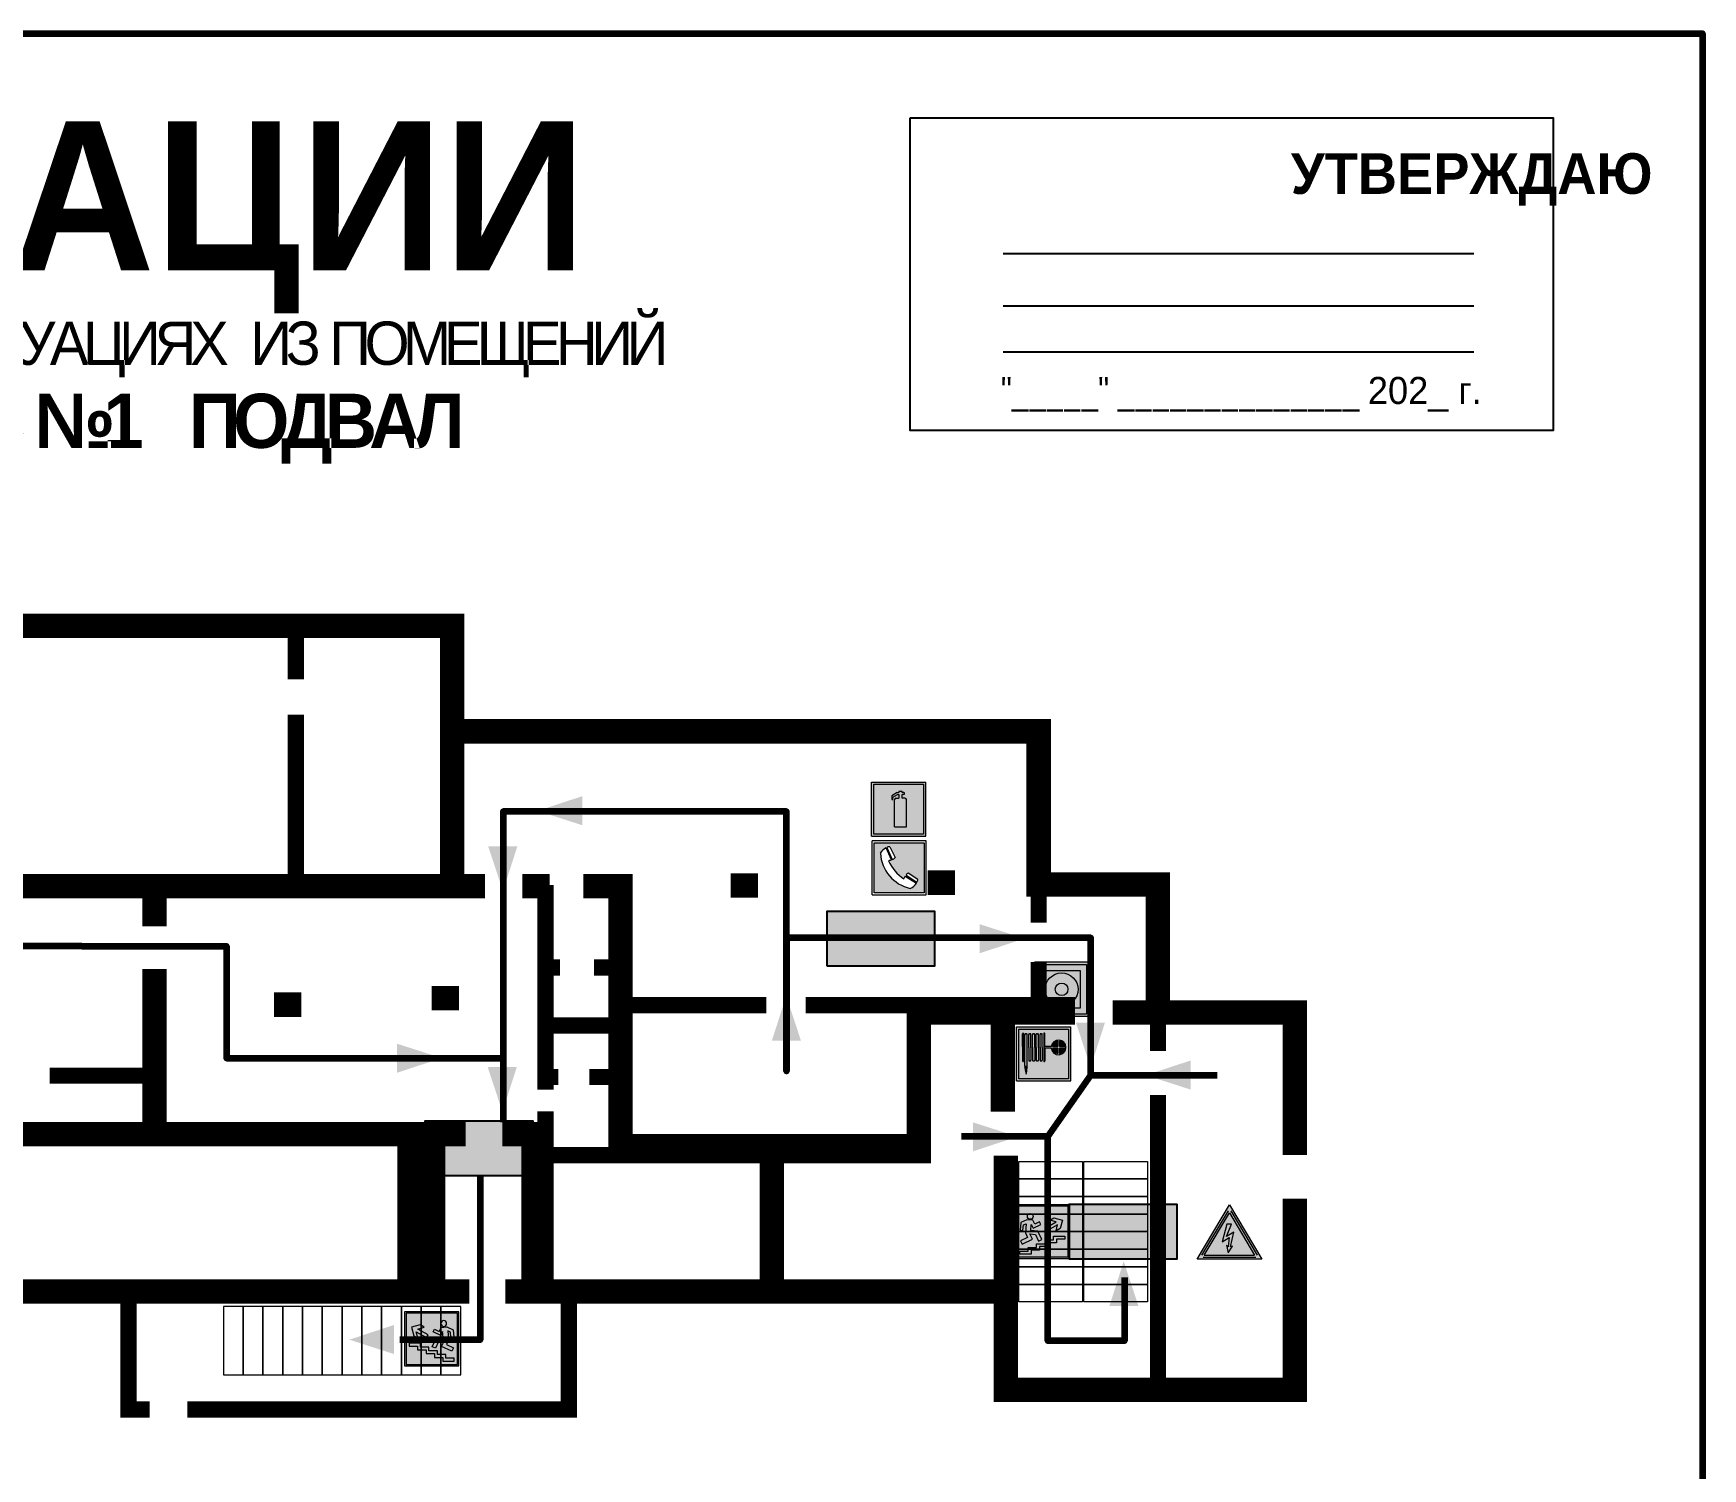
# Model space of a CAD drawing. Header units: millimetres. Extents: x 13810 to 67229, y 12374 to 21950.
# Drawn here: x 21312.5 to 21559, y 20451.5 to 20663.5 of the extents above; entities that cross this region are included whole.
import ezdxf

# ---------------------------------------------------------------- set-up
doc = ezdxf.new("R2010")
doc.units = ezdxf.units.MM
doc.layers.add('План_Штампы', color=7, linetype='Continuous')
doc.styles.add('обычный', font='arial.ttf')

# ---------------------------------------------------------------- blocks, each defined once
blk = doc.blocks.new('A$C7B4425F7')
at = {"true_color": 0xffffff}
blk.add_hatch(color=7, dxfattribs=at).paths.add_polyline_path([(0, 0), (-16, 0), (-16, -8), (0, -8)])
h = blk.add_hatch(color=126)
h.paths.add_polyline_path([(-0.2, -0.2), (-15.8, -0.2), (-15.8, -7.8), (-0.2, -7.8)])
h.paths.add_polyline_path([(-11.76, -2.03), (-11.76, -3.66), (-11.17, -3.66, -0.568275), (-11.17, -6.18), (-12.58, -6.18), (-12.58, -2.03)], flags=16)
h.paths.add_polyline_path([(-13.33, -4.12, -0.495768), (-13.59, -6.18), (-15.03, -6.18), (-15.03, -2.03), (-13.59, -2.03, -0.487973)], flags=16)
h.paths.add_polyline_path([(-10.25, -2.03), (-9.48, -2.03), (-9.48, -6.18), (-10.25, -6.18)], flags=16)
h.paths.add_polyline_path([(-13.84, -3.69), (-14.24, -3.69), (-14.24, -3.03), (-13.9, -3.03, -0.692621)], flags=0)
h.paths.add_polyline_path([(-9.15, -2.03), (-8.4, -2.03), (-8.04, -3.07), (-7.68, -2.03), (-6.93, -2.03), (-7.64, -4.1), (-6.93, -6.18), (-7.68, -6.18), (-8.04, -5.14), (-8.4, -6.18), (-9.15, -6.18), (-8.44, -4.1)], flags=16)
h.paths.add_polyline_path([(-11.76, -4.46), (-11.42, -4.46, -0.692621), (-11.36, -5.12), (-11.76, -5.12)], flags=0)
h.paths.add_polyline_path([(-13.9, -5.2), (-14.24, -5.2), (-14.24, -4.55), (-13.84, -4.55, -0.708038)], flags=0)
edge = h.paths.add_edge_path(flags=16)
edge.add_ellipse((-5.51, -4.08), major_axis=(0, 2.05), ratio=0.586184, start_angle=0, end_angle=360)
edge = h.paths.add_edge_path(flags=0)
edge.add_ellipse((-5.51, -4.08), major_axis=(0, 1.14), ratio=0.454828, start_angle=0, end_angle=360)
h.paths.add_polyline_path([(-4.13, -4.96, 0.377264), (-3.48, -4.52, 0.0555), (-3.16, -2.03), (-1.66, -2.03), (-1.66, -4.96), (-0.96, -4.96), (-0.96, -7.01), (-1.75, -7.01), (-1.75, -6.18), (-3.3, -6.18), (-3.3, -7.02), (-4.13, -7.02)], flags=16)
h.paths.add_polyline_path([(-2.73, -2.91), (-2.28, -2.91), (-2.28, -4.96), (-3.05, -4.96, 0.079136)], flags=0)
at = {"color": 126}
blk.add_lwpolyline([(-16, -8), (0, -8), (0, 0), (-16, 0)], close=True, dxfattribs=at)
blk = doc.blocks.new('A$C54414219')
at = {"true_color": 0xffffff}
h = blk.add_hatch(color=7, dxfattribs=at)
h.paths.add_polyline_path([(2.39, -9.45), (2.39, -18.3), (11.23, -18.3), (11.23, -9.45)], flags=0)
h.paths.add_polyline_path([(10.71, -13.87, -1), (2.92, -13.87, -1)], flags=0)
h.paths.add_polyline_path([(8.3, -13.87, -1), (5.33, -13.87, -1)], flags=0)
h.paths.add_polyline_path([(0.41, -7.47), (0.41, -20.27), (13.21, -20.27), (13.21, -7.47)])
h.paths.add_polyline_path([(0.92, -19.77), (12.71, -19.77), (12.71, -7.98), (0.92, -7.98)], flags=16)
h.paths.add_polyline_path([(11.23, -9.45), (11.23, -18.3), (2.39, -18.3), (2.39, -9.45)], flags=0)
at = {"lineweight": 5}
h = blk.add_hatch(color=242, dxfattribs=at)
h.paths.add_polyline_path([(12.71, -7.98), (0.92, -7.98), (0.92, -19.77), (12.71, -19.77)])
h.paths.add_polyline_path([(11.23, -18.3), (2.39, -18.3), (2.39, -9.45), (11.23, -9.45)], flags=16)
h.paths.add_polyline_path([(10.71, -13.87, -1), (2.92, -13.87, -1)], flags=0)
h.paths.add_polyline_path([(8.3, -13.87, -1), (5.33, -13.87, -1)], flags=0)
at = {"true_color": 0xffffff}
h = blk.add_hatch(color=7, dxfattribs=at)
h.paths.add_polyline_path([(2.39, -9.45), (2.39, -18.3), (11.23, -18.3), (11.23, -9.45)])
h.paths.add_polyline_path([(10.71, -13.87, -1), (2.92, -13.87, -1)], flags=16)
h.paths.add_polyline_path([(8.3, -13.87, -1), (5.33, -13.87, -1)], flags=0)
at = {"lineweight": 5}
h = blk.add_hatch(color=242, dxfattribs=at)
h.paths.add_polyline_path([(2.92, -13.87, 1), (10.71, -13.87, 1)])
h.paths.add_polyline_path([(8.3, -13.87, -1), (5.33, -13.87, -1)], flags=16)
at = {"color": 242, "lineweight": 5}
for p, q in [((0.41, -20.27), (0.41, -7.47)), ((0.41, -7.47), (13.21, -7.47)), ((0.41, -7.47), (13.21, -7.47)), ((13.21, -20.27), (13.21, -7.47)), ((0.41, -20.27), (13.21, -20.27))]:
    blk.add_line(p, q, dxfattribs=at)
for points in [[(0.92, -7.98), (12.71, -7.98), (12.71, -19.77), (0.92, -19.77)], [(2.39, -9.45), (11.23, -9.45), (11.23, -18.3), (2.39, -18.3)]]:
    blk.add_lwpolyline(points, close=True, dxfattribs=at)
for radius in [3.89, 1.49]:
    blk.add_circle((6.81, -13.87), radius, dxfattribs=at)
blk = doc.blocks.new('A$C3E6D3DDE')
at = {"lineweight": 5}
h = blk.add_hatch(color=40, dxfattribs=at)
h.paths.add_polyline_path([(24.1, 1.45), (16.46, -11.35), (31.74, -11.35)])
h.paths.add_polyline_path([(24.09, -0.46), (30.03, -10.41), (18.14, -10.41)], flags=16)
h.paths.add_polyline_path([(24.54, -3.08), (23.41, -6.02), (25.13, -5.01), (24.33, -8.5), (24.82, -8.27), (23.79, -9.86), (23.4, -8.04), (23.8, -8.43), (24.04, -6.29), (22.39, -7.25), (23.44, -3.08)], flags=0)
h = blk.add_hatch(color=256, dxfattribs=at)
h.paths.add_polyline_path([(24.37, 0.03, 0.567511), (23.82, 0.03), (17.59, -10.4, 0.582454), (17.86, -10.88), (30.32, -10.88, 0.582149), (30.6, -10.4)])
h.paths.add_polyline_path([(24.09, -0.46), (18.14, -10.41), (30.03, -10.41)], flags=16)
h.paths.add_polyline_path([(24.54, -3.08), (23.41, -6.02), (25.13, -5.01), (24.33, -8.5), (24.82, -8.27), (23.79, -9.86), (23.4, -8.04), (23.8, -8.43), (24.04, -6.29), (22.39, -7.25), (23.44, -3.08)], flags=0)
h = blk.add_hatch(color=40, dxfattribs=at)
h.paths.add_polyline_path([(24.09, -0.46), (18.14, -10.41), (30.03, -10.41)])
h.paths.add_polyline_path([(24.82, -8.27), (23.79, -9.86), (23.4, -8.04), (23.8, -8.43), (24.04, -6.29), (22.39, -7.25), (23.44, -3.08), (24.54, -3.08), (23.41, -6.02), (25.13, -5.01), (24.33, -8.5)], flags=16)
at = {"color": 40, "lineweight": 5}
for p, q in [((16.46, -11.35), (24.1, 1.45)), ((24.1, 1.45), (31.74, -11.35))]:
    blk.add_line(p, q, dxfattribs=at)
at = {"lineweight": 5}
for p, q in [((17.59, -10.4), (23.82, 0.03)), ((24.37, 0.03), (30.6, -10.4)), ((18.14, -10.41), (24.09, -0.46)), ((23.44, -3.08), (22.39, -7.25)), ((23.41, -6.02), (24.54, -3.08)), ((24.54, -3.08), (23.44, -3.08)), ((24.09, -0.46), (30.03, -10.41)), ((22.39, -7.25), (24.04, -6.29)), ((25.13, -5.01), (23.41, -6.02)), ((24.04, -6.29), (23.8, -8.43)), ((24.33, -8.5), (25.13, -5.01)), ((17.86, -10.88), (30.32, -10.88)), ((18.14, -10.41), (30.03, -10.41)), ((23.8, -8.43), (23.4, -8.04)), ((23.4, -8.04), (23.79, -9.86)), ((23.79, -9.86), (24.82, -8.27)), ((24.82, -8.27), (24.33, -8.5))]:
    blk.add_line(p, q, dxfattribs=at)
at = {"color": 50, "lineweight": 5}
blk.add_line((31.74, -11.35), (16.46, -11.35), dxfattribs=at)
blk = doc.blocks.new('A$C32E8229D')
at = {"true_color": 0xffffff}
blk.add_hatch(color=7, dxfattribs=at).paths.add_polyline_path([(0, 0), (0, -8), (16, -8), (16, 0)])
h = blk.add_hatch(color=126)
h.paths.add_polyline_path([(0.2, -0.2), (15.8, -0.2), (15.8, -7.8), (0.2, -7.8)])
h.paths.add_polyline_path([(13.49, -2.05), (12.08, -2.05), (11.37, -2.63, 0.162397), (11.29, -2.84), (11.29, -3.63), (10.35, -3.63), (10.35, -4.05), (11.68, -4.05), (11.68, -3.48), (12.26, -4.28), (11.29, -5.1), (11.29, -6.78), (11.85, -6.78), (11.85, -5.44), (12.8, -4.64), (12.8, -5.94), (14.46, -5.94), (14.46, -5.39), (13.45, -5.39), (13.45, -3.97), (12.46, -2.59), (13.15, -2.59), (13.69, -3.34), (14.18, -3)], flags=16)
h.paths.add_polyline_path([(10.74, -1.82, 1), (11.8, -1.82, 1)], flags=16)
h.paths.add_polyline_path([(9.39, -3.59), (5.99, -3.59), (6.56, -3.03), (5.91, -3.03), (5.1, -3.83), (5.91, -4.64), (6.56, -4.64), (5.99, -4.09), (9.39, -4.09)], flags=16)
h.paths.add_polyline_path([(4.29, -1.08), (1.72, -1.08), (1.72, -6.6), (4.29, -6.6)], flags=16)
at = {"color": 126}
blk.add_lwpolyline([(16, -8), (0, -8), (0, 0), (16, 0)], close=True, dxfattribs=at)
blk = doc.blocks.new('вверх')
at = {"lineweight": 0, "true_color": 0xffffff}
h = blk.add_hatch(color=7, dxfattribs=at)
h.dxf.hatch_style = 1
h.paths.add_polyline_path([(40999.03, -4475.37), (41000.53, -4474.51), (40999.62, -4474.22), (41000.2, -4473.88), (41001.48, -4474.22), (41001.13, -4475.49), (41000.55, -4475.82), (41000.76, -4474.91), (40999.27, -4475.77)], flags=0)
h.paths.add_polyline_path([(40998.09, -4474.5), (40998.28, -4474.89), (40997.14, -4475.43), (40996.89, -4474.92), (40996.87, -4474.87), (40996.8, -4475.75), (40997.81, -4475.85), (40998.41, -4477.11), (40997.94, -4477.33), (40997.47, -4476.34), (40996.66, -4476.28), (40997.03, -4477.06), (40995.52, -4477.78), (40995.29, -4477.28), (40996.32, -4476.79), (40996, -4476.11), (40996.09, -4474.77), (40995.72, -4474.94), (40995.64, -4475.77), (40995.2, -4475.72), (40995.3, -4474.63), (40995.33, -4474.61), (40996.23, -4474.19), (40997.09, -4474.25), (40997.37, -4474.84)], flags=0)
h.paths.add_polyline_path([(40997.14, -4473.68, -1), (40996.29, -4473.68, -1)], flags=0)
h.paths.add_polyline_path([(41000.58, -4477.58), (41000.58, -4477.03), (41001.81, -4477.03), (41001.81, -4476.6), (41000.15, -4476.6), (41000.15, -4477.16), (40998.9, -4477.16), (40998.9, -4477.72), (40997.65, -4477.72), (40997.65, -4478.27), (40996.41, -4478.27), (40996.41, -4478.82), (40995.17, -4478.82), (40995.17, -4479.25), (40995.41, -4479.25), (40996.84, -4479.25), (40996.84, -4478.69), (40998.09, -4478.69), (40998.09, -4478.13), (40999.32, -4478.13), (40999.32, -4477.58)], flags=0)
h.paths.add_polyline_path([(41002.49, -4471.94), (40994.49, -4471.94), (40994.49, -4479.94), (41002.49, -4479.94)])
h.paths.add_polyline_path([(41002.28, -4479.72), (40994.69, -4479.72), (40994.69, -4472.14), (41002.28, -4472.14)], flags=16)
h.paths.add_polyline_path([(41001.81, -4476.6), (41001.81, -4477.03), (41000.58, -4477.03), (41000.58, -4477.58), (40999.32, -4477.58), (40999.32, -4478.13), (40998.09, -4478.13), (40998.09, -4478.69), (40996.84, -4478.69), (40996.84, -4479.25), (40995.17, -4479.25), (40995.17, -4478.82), (40996.41, -4478.82), (40996.41, -4478.27), (40997.65, -4478.27), (40997.65, -4477.72), (40998.9, -4477.72), (40998.9, -4477.16), (41000.15, -4477.16), (41000.15, -4476.6)], flags=0)
at = {"lineweight": 0}
h = blk.add_hatch(color=126, dxfattribs=at)
h.dxf.hatch_style = 1
h.paths.add_polyline_path([(40994.69, -4479.72), (41002.28, -4479.72), (41002.28, -4472.14), (40994.69, -4472.14)])
h.paths.add_polyline_path([(40999.03, -4475.37), (41000.53, -4474.51), (40999.62, -4474.22), (41000.2, -4473.88), (41001.48, -4474.22), (41001.13, -4475.49), (41000.55, -4475.82), (41000.76, -4474.91), (40999.27, -4475.77)], flags=16)
h.paths.add_polyline_path([(40997.09, -4474.25), (40997.37, -4474.84), (40998.09, -4474.5), (40998.28, -4474.89), (40997.14, -4475.43), (40996.89, -4474.92), (40996.87, -4474.87), (40996.8, -4475.75), (40997.81, -4475.85), (40998.41, -4477.11), (40997.94, -4477.33), (40997.47, -4476.34), (40996.66, -4476.28), (40997.03, -4477.06), (40995.52, -4477.78), (40995.29, -4477.28), (40996.32, -4476.79), (40996, -4476.11), (40996.09, -4474.77), (40995.72, -4474.94), (40995.64, -4475.77), (40995.2, -4475.72), (40995.3, -4474.63), (40995.33, -4474.61), (40996.23, -4474.19)], flags=16)
h.paths.add_polyline_path([(40996.29, -4473.68, -1), (40997.14, -4473.68, -1)], flags=16)
h.paths.add_polyline_path([(40997.65, -4477.72), (40998.9, -4477.72), (40998.9, -4477.16), (41000.15, -4477.16), (41000.15, -4476.6), (41001.81, -4476.6), (41001.81, -4477.03), (41000.58, -4477.03), (41000.58, -4477.58), (40999.32, -4477.58), (40999.32, -4478.13), (40998.09, -4478.13), (40998.09, -4478.69), (40996.84, -4478.69), (40996.84, -4479.25), (40995.17, -4479.25), (40995.17, -4478.82), (40996.41, -4478.82), (40996.41, -4478.27), (40997.65, -4478.27)], flags=16)
at = {"lineweight": 0, "true_color": 0xffffff}
h = blk.add_hatch(color=7, dxfattribs=at)
h.dxf.hatch_style = 1
h.paths.add_polyline_path([(40997.14, -4473.68, 1), (40996.29, -4473.68, 1)])
h.paths.add_polyline_path([(40998.28, -4474.89), (40998.09, -4474.5), (40997.37, -4474.84), (40997.09, -4474.25), (40996.23, -4474.19), (40995.33, -4474.61), (40995.3, -4474.63), (40995.2, -4475.72), (40995.64, -4475.77), (40995.72, -4474.94), (40996.09, -4474.77), (40996, -4476.11), (40996.32, -4476.79), (40995.29, -4477.28), (40995.52, -4477.78), (40997.03, -4477.06), (40996.66, -4476.28), (40997.47, -4476.34), (40997.94, -4477.33), (40998.41, -4477.11), (40997.81, -4475.85), (40996.8, -4475.75), (40996.87, -4474.87), (40996.89, -4474.92), (40997.14, -4475.43)])
h.paths.add_polyline_path([(40998.09, -4478.13), (40999.32, -4478.13), (40999.32, -4477.58), (41000.58, -4477.58), (41000.58, -4477.03), (41001.81, -4477.03), (41001.81, -4476.6), (41000.15, -4476.6), (41000.15, -4477.16), (40998.9, -4477.16), (40998.9, -4477.72), (40997.65, -4477.72), (40997.65, -4478.27), (40996.41, -4478.27), (40996.41, -4478.82), (40995.17, -4478.82), (40995.17, -4479.25), (40995.41, -4479.25), (40996.84, -4479.25), (40996.84, -4478.69), (40998.09, -4478.69)])
h.paths.add_polyline_path([(40999.03, -4475.37), (40999.27, -4475.77), (41000.76, -4474.91), (41000.55, -4475.82), (41001.13, -4475.49), (41001.48, -4474.22), (41000.2, -4473.88), (40999.62, -4474.22), (41000.53, -4474.51)])
at = {"color": 126, "lineweight": 0}
for points in [[(40994.49, -4471.94), (41002.49, -4471.94), (41002.49, -4479.94), (40994.49, -4479.94)], [(40994.69, -4472.14), (41002.28, -4472.14), (41002.28, -4479.72), (40994.69, -4479.72)]]:
    blk.add_lwpolyline(points, close=True, dxfattribs=at)
for points in [[(40996.89, -4474.92), (40997.14, -4475.43), (40998.28, -4474.89), (40998.09, -4474.5), (40997.37, -4474.84), (40997.09, -4474.25), (40996.23, -4474.19), (40995.33, -4474.61), (40995.3, -4474.63), (40995.2, -4475.72), (40995.64, -4475.77), (40995.72, -4474.94), (40996.09, -4474.77), (40996, -4476.11), (40996.32, -4476.79), (40995.29, -4477.28), (40995.52, -4477.78), (40997.03, -4477.06), (40996.66, -4476.28), (40997.47, -4476.34), (40997.94, -4477.33), (40998.41, -4477.11), (40997.81, -4475.85), (40996.8, -4475.75), (40996.87, -4474.87), (40996.89, -4474.92)], [(41001.48, -4474.22), (41001.13, -4475.49), (41000.55, -4475.82), (41000.76, -4474.91), (40999.27, -4475.77), (40999.03, -4475.37), (41000.53, -4474.51), (40999.62, -4474.22), (41000.2, -4473.88), (41001.48, -4474.22)], [(40995.41, -4479.25), (40995.17, -4479.25), (40995.17, -4478.82), (40996.41, -4478.82), (40996.41, -4478.27), (40997.65, -4478.27), (40997.65, -4477.72), (40998.9, -4477.72), (40998.9, -4477.16), (41000.15, -4477.16), (41000.15, -4476.6), (41001.81, -4476.6), (41001.81, -4477.03), (41000.58, -4477.03), (41000.58, -4477.58), (40999.32, -4477.58), (40999.32, -4478.13), (40998.09, -4478.13), (40998.09, -4478.69), (40996.84, -4478.69), (40996.84, -4479.25), (40995.17, -4479.25)]]:
    blk.add_lwpolyline(points, dxfattribs=at)
blk.add_circle((40996.71, -4473.68), 0.426, dxfattribs=at)
blk = doc.blocks.new('A$C3AD82952')
at = {"true_color": 0xf5f5ff}
h = blk.add_hatch(color=7, dxfattribs=at)
h.dxf.hatch_style = 1
h.paths.add_polyline_path([(8.21, 8.73, 0.414214), (7.89, 9.05), (7.22, 9.05), (7.22, 9.92), (7.59, 9.92, 1), (7.57, 10.36), (7.22, 10.36), (7.22, 10.6), (6.43, 10.6), (6.43, 10.36), (6.01, 10.36), (4.74, 9.59), (4.74, 8.69), (4.98, 8.73), (4.98, 9.26), (6.12, 9.91), (6.43, 9.91), (6.43, 9.05), (5.76, 9.05, 0.414214), (5.44, 8.73), (5.44, 2.2), (8.21, 2.2)], flags=0)
h.paths.add_polyline_path([(12.8, 12.8), (0, 12.8), (0, 0), (12.8, 0)])
h.paths.add_polyline_path([(0.51, 12.29), (12.29, 12.29), (12.29, 0.51), (0.51, 0.51)], flags=16)
h.paths.add_polyline_path([(4.74, 9.59), (6.01, 10.36), (6.43, 10.36), (6.43, 10.6), (7.22, 10.6), (7.22, 10.36), (7.59, 10.36, -0.94586), (7.59, 9.92), (7.22, 9.92), (7.22, 9.05), (7.89, 9.05, -0.414214), (8.21, 8.73), (8.21, 2.2), (5.44, 2.2), (5.44, 8.73, -0.414214), (5.76, 9.05), (6.43, 9.05), (6.43, 9.91), (6.12, 9.91), (4.98, 9.26), (4.98, 8.73), (4.74, 8.69)], flags=0)
h = blk.add_hatch(color=242)
h.dxf.hatch_style = 1
h.paths.add_polyline_path([(12.29, 12.29), (0.51, 12.29), (0.51, 0.51), (12.29, 0.51)])
h.paths.add_polyline_path([(4.74, 8.69), (4.74, 9.59), (6.01, 10.36), (6.43, 10.36), (6.43, 10.6), (7.22, 10.6), (7.22, 10.36), (7.59, 10.36, -0.94586), (7.59, 9.92), (7.22, 9.92), (7.22, 9.05), (7.89, 9.05, -0.414214), (8.21, 8.73), (8.21, 2.2), (5.44, 2.2), (5.44, 8.73, -0.414214), (5.76, 9.05), (6.43, 9.05), (6.43, 9.91), (6.12, 9.91), (4.98, 9.26), (4.98, 8.73)], flags=16)
h = blk.add_hatch(color=7, dxfattribs=at)
h.dxf.hatch_style = 1
h.paths.add_polyline_path([(8.21, 8.73, 0.414214), (7.89, 9.05), (7.22, 9.05), (7.22, 9.92), (7.59, 9.92, 1), (7.57, 10.36), (7.22, 10.36), (7.22, 10.6), (6.43, 10.6), (6.43, 10.36), (6.01, 10.36), (4.74, 9.59), (4.74, 8.69), (4.98, 8.73), (4.98, 9.26), (6.12, 9.91), (6.43, 9.91), (6.43, 9.05), (5.76, 9.05, 0.414214), (5.44, 8.73), (5.44, 2.2), (8.21, 2.2)])
at = {"color": 242, "lineweight": 5}
for p, q in [((0, 0), (0, 12.8)), ((0, 12.8), (12.8, 12.8)), ((12.8, 0), (12.8, 12.8)), ((6.01, 10.36), (4.74, 9.59)), ((4.74, 9.59), (4.74, 8.69)), ((4.74, 8.69), (4.98, 8.73)), ((4.98, 9.26), (6.12, 9.91)), ((4.98, 8.73), (4.98, 9.26)), ((5.44, 2.2), (5.44, 8.73)), ((5.76, 9.05), (6.43, 9.05)), ((6.01, 10.36), (6.43, 10.36)), ((6.12, 9.91), (6.43, 9.91)), ((7.22, 10.6), (6.43, 10.6)), ((6.43, 10.6), (6.43, 10.36)), ((6.43, 9.91), (6.43, 9.05)), ((7.22, 10.36), (7.22, 10.6)), ((7.59, 10.36), (7.22, 10.36)), ((7.22, 9.05), (7.22, 9.92)), ((7.59, 9.92), (7.22, 9.92)), ((7.89, 9.05), (7.22, 9.05)), ((8.21, 2.2), (8.21, 8.73)), ((0, 0), (12.8, 0)), ((5.44, 2.2), (8.21, 2.2))]:
    blk.add_line(p, q, dxfattribs=at)
blk.add_lwpolyline([(0.51, 12.29), (12.29, 12.29), (12.29, 0.51), (0.51, 0.51)], close=True, dxfattribs=at)
for centre, radius, start, end in [((5.76, 8.73), 0.32, 90, 180), ((7.58, 10.14), 0.223, 273.1875, 86.8125), ((7.89, 8.73), 0.32, 0, 90)]:
    blk.add_arc(centre, radius, start, end, dxfattribs=at)
blk = doc.blocks.new('A$C456E1F9C')
at = {"lineweight": 5}
h = blk.add_hatch(color=242, dxfattribs=at)
h.paths.add_polyline_path([(0.51, -1.47), (0.51, -13.26), (12.29, -13.26), (12.29, -1.47)])
h.paths.add_polyline_path([(5.42, -4.95, -0.254479), (4.78, -5.4), (3.52, -2.53, -0.209735), (4.23, -2.4)], flags=16)
h.paths.add_polyline_path([(8.53, -8.6), (10.87, -10.17), (10.54, -10.76), (8.03, -9.13, -0.192251)], flags=16)
h.paths.add_polyline_path([(4.61, -5.49, 0.005518), (3.87, -5.72, 0.128647), (7.49, -10.01, 0.00809), (7.83, -9.33), (10.47, -10.97, -0.16736), (8.99, -12.25, -0.327862), (1.95, -3.95, -0.166952), (3.36, -2.62)], flags=16)
at = {"color": 242, "lineweight": 5}
for p, q in [((0, -13.77), (0, -0.97)), ((12.8, -0.97), (0, -0.97)), ((4.61, -5.49), (3.36, -2.62)), ((3.52, -2.53), (4.78, -5.4)), ((4.23, -2.4), (5.42, -4.95)), ((12.8, -13.77), (12.8, -0.97)), ((7.83, -9.33), (10.47, -10.97)), ((8.03, -9.13), (10.54, -10.76)), ((10.81, -10.12), (8.53, -8.6)), ((10.54, -10.76), (10.8, -10.3)), ((10.8, -10.3), (10.81, -10.12)), ((0, -13.77), (12.8, -13.77))]:
    blk.add_line(p, q, dxfattribs=at)
blk.add_lwpolyline([(0.51, -1.47), (12.29, -1.47), (12.29, -13.26), (0.51, -13.26)], close=True, dxfattribs=at)
for centre, radius, start, end in [((4.59, -5.34), 2.99, 114.2845, 152.1974), ((4.02, -3.27), 0.891, 76.3284, 123.7092), ((11.12, -3.31), 9.19, 183.9915, 256.6009), ((14.98, -39.1), 35.17, 107.1487, 108.4135), ((13.86, -0.94), 11.08, 205.5536, 234.8762), ((4.68, -4.59), 0.824, 276.9621, 334.0723), ((-13.31, 0.8), 23.44, 332.5487, 334.4027), ((8.94, -9.5), 0.989, 114.4092, 157.9388), ((7.87, -9.46), 3, 291.9291, 329.9329)]:
    blk.add_arc(centre, radius, start, end, dxfattribs=at)
blk = doc.blocks.new('A$C37112FD5')
at = {"true_color": 0xf5f5ff}
h = blk.add_hatch(color=7, dxfattribs=at)
h.dxf.hatch_style = 1
h.paths.add_polyline_path([(12.8, -7.4), (0, -7.4), (0, -20.2), (12.8, -20.2)])
h.paths.add_polyline_path([(12.29, -7.91), (12.29, -19.69), (0.51, -19.69), (0.51, -7.91)], flags=16)
h.paths.add_polyline_path([(4.98, -9.04, -0.42597), (5.17, -9.22), (5.17, -12.25), (5.17, -15.29, -0.432244), (4.98, -15.47), (4.83, -15.47, -0.42597), (4.64, -15.29), (4.64, -12.25), (4.64, -9.22, -0.432244), (4.83, -9.04)], flags=0)
h.paths.add_polyline_path([(4.28, -9.22), (4.28, -12.25), (4.28, -15.29, -0.432244), (4.09, -15.47), (3.94, -15.47, -0.42597), (3.75, -15.29), (3.75, -12.25), (3.75, -9.22, -0.432244), (3.94, -9.04), (4.09, -9.04, -0.42597)], flags=0)
h.paths.add_polyline_path([(5.72, -9.04), (5.87, -9.04, -0.42597), (6.06, -9.22), (6.06, -12.25), (6.06, -15.29, -0.432244), (5.87, -15.47), (5.72, -15.47, -0.42597), (5.53, -15.29), (5.53, -12.25), (5.53, -9.22, -0.432244)], flags=0)
h.paths.add_polyline_path([(6.42, -8.9), (6.5, -8.9, -0.42597), (6.69, -9.08), (6.69, -12.03), (8.21, -12.03, -15.824349), (8.21, -12.47), (6.69, -12.47), (6.69, -15.42, -0.432244), (6.5, -15.6), (6.42, -15.6)], flags=0)
h.paths.add_polyline_path([(3.39, -9.22), (3.39, -12.25), (3.39, -15.29, -0.432244), (3.2, -15.47), (3.05, -15.47, -0.42597), (2.85, -15.29), (2.85, -12.25), (2.85, -9.22, -0.432244), (3.05, -9.04), (3.2, -9.04, -0.42597)], flags=0)
h.paths.add_polyline_path([(2.5, -9.22), (2.5, -16.71), (1.96, -16.71), (1.96, -9.22, -0.432244), (2.15, -9.04), (2.31, -9.04, -0.42597)], flags=0)
h.paths.add_polyline_path([(1.61, -8.9), (1.61, -15.6), (1.57, -15.6, -0.42597), (1.37, -15.42), (1.37, -12.03), (1.37, -9.09, -0.432244), (1.57, -8.9)], flags=0)
h.paths.add_polyline_path([(9.76, -10.81), (9.76, -12.03), (8.49, -12.03, -0.336371)], flags=0)
h.paths.add_polyline_path([(8.49, -12.47), (9.76, -12.47), (9.76, -13.7, -0.336371)], flags=0)
h.paths.add_polyline_path([(10.11, -10.81, -0.336371), (11.38, -12.03), (10.11, -12.03)], flags=0)
h.paths.add_polyline_path([(10.11, -12.47), (11.38, -12.47, -0.336371), (10.11, -13.7)], flags=0)
h.paths.add_polyline_path([(2.5, -16.84), (2.5, -17.05), (1.97, -17.05), (1.97, -16.84)], flags=0)
h.paths.add_polyline_path([(2.5, -17.24, -0.033778), (2.24, -18.6, -0.033778), (1.97, -17.24)], flags=0)
h = blk.add_hatch(color=242)
h.dxf.hatch_style = 1
h.paths.add_polyline_path([(12.29, -7.91), (0.51, -7.91), (0.51, -19.69), (12.29, -19.69)])
h.paths.add_polyline_path([(6.42, -15.6), (6.42, -8.9), (6.5, -8.9, -0.42597), (6.69, -9.08), (6.69, -12.03), (8.21, -12.03, -15.824349), (8.21, -12.47), (6.69, -12.47), (6.69, -15.42, -0.432244), (6.5, -15.6)], flags=16)
h.paths.add_polyline_path([(5.87, -15.47), (5.72, -15.47, -0.42597), (5.53, -15.29), (5.53, -12.25), (5.53, -9.22, -0.432244), (5.72, -9.04), (5.87, -9.04, -0.42597), (6.06, -9.22), (6.06, -12.25), (6.06, -15.29, -0.432244)], flags=16)
h.paths.add_polyline_path([(4.98, -15.47), (4.83, -15.47, -0.42597), (4.64, -15.29), (4.64, -12.25), (4.64, -9.22, -0.432244), (4.83, -9.04), (4.98, -9.04, -0.42597), (5.17, -9.22), (5.17, -12.25), (5.17, -15.29, -0.432244)], flags=16)
h.paths.add_polyline_path([(4.09, -15.47), (3.94, -15.47, -0.42597), (3.75, -15.29), (3.75, -12.25), (3.75, -9.22, -0.432244), (3.94, -9.04), (4.09, -9.04, -0.42597), (4.28, -9.22), (4.28, -12.25), (4.28, -15.29, -0.432244)], flags=16)
h.paths.add_polyline_path([(3.2, -15.47), (3.05, -15.47, -0.42597), (2.85, -15.29), (2.85, -12.25), (2.85, -9.22, -0.432244), (3.05, -9.04), (3.2, -9.04, -0.42597), (3.39, -9.22), (3.39, -12.25), (3.39, -15.29, -0.432244)], flags=16)
h.paths.add_polyline_path([(2.5, -17.05), (1.97, -17.05), (1.97, -16.84), (2.5, -16.84)], flags=16)
h.paths.add_polyline_path([(2.5, -17.24, -0.033778), (2.24, -18.6, -0.033778), (1.97, -17.24)], flags=16)
h.paths.add_polyline_path([(2.5, -16.71), (1.96, -16.71), (1.96, -9.22, -0.432244), (2.15, -9.04), (2.31, -9.04, -0.42597), (2.5, -9.22)], flags=16)
h.paths.add_polyline_path([(1.61, -15.6), (1.57, -15.6, -0.42597), (1.37, -15.42), (1.37, -12.03), (1.37, -9.09, -0.432244), (1.57, -8.9), (1.61, -8.9)], flags=16)
h.paths.add_polyline_path([(8.49, -12.47), (9.76, -12.47), (9.76, -13.7, -0.336371)], flags=0)
h.paths.add_polyline_path([(10.11, -13.7), (10.11, -12.47), (11.38, -12.47, -0.336371)], flags=0)
h.paths.add_polyline_path([(8.49, -12.03, -0.336371), (9.76, -10.81), (9.76, -12.03)], flags=0)
h.paths.add_polyline_path([(10.11, -12.03), (10.11, -10.81, -0.336371), (11.38, -12.03)], flags=0)
h = blk.add_hatch(color=7, dxfattribs=at)
h.dxf.hatch_style = 1
h.paths.add_polyline_path([(1.61, -8.9), (1.57, -8.9, 0.432244), (1.37, -9.09), (1.37, -12.03), (1.37, -15.42, 0.42597), (1.57, -15.6), (1.61, -15.6)])
h.paths.add_polyline_path([(2.5, -9.22, 0.42597), (2.31, -9.04), (2.15, -9.04, 0.432244), (1.96, -9.22), (1.96, -16.71), (2.5, -16.71)])
h.paths.add_polyline_path([(2.5, -16.84), (1.97, -16.84), (1.97, -17.05), (2.5, -17.05)])
h.paths.add_polyline_path([(2.5, -17.24), (1.97, -17.24, 0.033778), (2.24, -18.6, 0.033778)])
h.paths.add_polyline_path([(3.39, -12.25), (3.39, -9.22, 0.42597), (3.2, -9.04), (3.05, -9.04, 0.432244), (2.85, -9.22), (2.85, -12.25), (2.85, -15.29, 0.42597), (3.05, -15.47), (3.2, -15.47, 0.432244), (3.39, -15.29)])
h.paths.add_polyline_path([(4.28, -12.25), (4.28, -9.22, 0.42597), (4.09, -9.04), (3.94, -9.04, 0.432244), (3.75, -9.22), (3.75, -12.25), (3.75, -15.29, 0.42597), (3.94, -15.47), (4.09, -15.47, 0.432244), (4.28, -15.29)])
h.paths.add_polyline_path([(5.17, -12.25), (5.17, -9.22, 0.42597), (4.98, -9.04), (4.83, -9.04, 0.432244), (4.64, -9.22), (4.64, -12.25), (4.64, -15.29, 0.42597), (4.83, -15.47), (4.98, -15.47, 0.432244), (5.17, -15.29)])
h.paths.add_polyline_path([(6.06, -12.25), (6.06, -9.22, 0.42597), (5.87, -9.04), (5.72, -9.04, 0.432244), (5.53, -9.22), (5.53, -12.25), (5.53, -15.29, 0.42597), (5.72, -15.47), (5.87, -15.47, 0.432244), (6.06, -15.29)])
h.paths.add_polyline_path([(6.69, -12.47), (8.21, -12.47, 15.824349), (8.21, -12.03), (6.69, -12.03), (6.69, -9.08, 0.42597), (6.5, -8.9), (6.42, -8.9), (6.42, -15.6), (6.5, -15.6, 0.432244), (6.69, -15.42)])
h.paths.add_polyline_path([(8.49, -12.47), (9.76, -12.47), (9.76, -13.7, -0.336371)], flags=16)
h.paths.add_polyline_path([(8.49, -12.03, -0.336371), (9.76, -10.81), (9.76, -12.03)], flags=16)
h.paths.add_polyline_path([(10.11, -12.47), (11.38, -12.47, -0.336371), (10.11, -13.7)], flags=16)
h.paths.add_polyline_path([(10.11, -12.03), (10.11, -10.81, -0.336371), (11.38, -12.03)], flags=16)
h = blk.add_hatch(color=242)
h.dxf.hatch_style = 1
h.paths.add_polyline_path([(9.76, -10.81, 0.336371), (8.49, -12.03), (9.76, -12.03)])
h.paths.add_polyline_path([(10.11, -10.81), (10.11, -12.03), (11.38, -12.03, 0.336371)])
h.paths.add_polyline_path([(11.38, -12.47), (10.11, -12.47), (10.11, -13.7, 0.336371)])
h.paths.add_polyline_path([(9.76, -12.47), (8.49, -12.47, 0.336371), (9.76, -13.7)])
at = {"color": 242, "lineweight": 5}
for p, q in [((0, -20.2), (0, -7.4)), ((0, -7.4), (12.8, -7.4)), ((12.8, -20.2), (12.8, -7.4)), ((1.37, -12.03), (1.37, -9.08)), ((1.57, -8.9), (1.61, -8.9)), ((1.61, -8.9), (1.61, -15.6)), ((1.96, -16.71), (1.96, -9.22)), ((2.15, -9.04), (2.31, -9.04)), ((2.5, -16.71), (2.5, -9.22)), ((2.85, -12.25), (2.85, -9.22)), ((3.05, -9.04), (3.2, -9.04)), ((3.39, -12.25), (3.39, -9.22)), ((3.75, -12.25), (3.75, -9.22)), ((3.94, -9.04), (4.09, -9.04)), ((4.28, -12.25), (4.28, -9.22)), ((4.64, -12.25), (4.64, -9.22)), ((4.83, -9.04), (4.98, -9.04)), ((5.17, -12.25), (5.17, -9.22)), ((5.53, -12.25), (5.53, -9.22)), ((5.72, -9.04), (5.87, -9.04)), ((6.06, -12.25), (6.06, -9.22)), ((6.42, -8.9), (6.42, -15.6)), ((6.5, -8.9), (6.42, -8.9)), ((6.69, -12.03), (6.69, -9.08)), ((9.76, -10.81), (9.76, -12.03)), ((10.11, -10.81), (10.11, -12.03)), ((1.37, -12.03), (1.37, -15.42)), ((1.57, -15.6), (1.61, -15.6)), ((2.85, -12.25), (2.85, -15.29)), ((3.05, -15.47), (3.2, -15.47)), ((3.39, -12.25), (3.39, -15.29)), ((3.75, -12.25), (3.75, -15.29)), ((3.94, -15.47), (4.09, -15.47)), ((4.28, -12.25), (4.28, -15.29)), ((4.64, -12.25), (4.64, -15.29)), ((4.83, -15.47), (4.98, -15.47)), ((5.17, -12.25), (5.17, -15.29)), ((5.53, -12.25), (5.53, -15.29)), ((5.72, -15.47), (5.87, -15.47)), ((6.06, -12.25), (6.06, -15.29)), ((6.42, -15.6), (6.5, -15.6)), ((8.21, -12.03), (6.69, -12.03)), ((8.21, -12.47), (6.69, -12.47)), ((6.69, -12.47), (6.69, -15.42)), ((9.76, -12.03), (8.49, -12.03)), ((9.76, -12.47), (8.49, -12.47)), ((9.76, -12.47), (9.76, -13.7)), ((11.38, -12.03), (10.11, -12.03)), ((11.38, -12.47), (10.11, -12.47)), ((10.11, -12.47), (10.11, -13.7)), ((1.96, -16.71), (2.5, -16.71)), ((1.97, -16.84), (2.5, -16.84)), ((1.97, -17.05), (1.97, -16.84)), ((2.5, -17.05), (1.97, -17.05)), ((1.97, -17.24), (2.5, -17.24)), ((2.5, -16.84), (2.5, -17.05)), ((0, -20.2), (12.8, -20.2))]:
    blk.add_line(p, q, dxfattribs=at)
blk.add_lwpolyline([(0.51, -7.91), (12.29, -7.91), (12.29, -19.69), (0.51, -19.69)], close=True, dxfattribs=at)
for centre, radius, start, end in [((1.56, -9.09), 0.182, 87.1027, 180.6071), ((2.15, -9.22), 0.182, 87.1027, 180.6071), ((2.32, -9.22), 0.182, 359.3929, 92.8973), ((3.04, -9.22), 0.182, 87.1027, 180.6071), ((3.21, -9.22), 0.182, 359.3929, 92.8973), ((3.93, -9.22), 0.182, 87.1027, 180.6071), ((4.1, -9.22), 0.182, 359.3929, 92.8973), ((4.82, -9.22), 0.182, 87.1027, 180.6071), ((4.99, -9.22), 0.182, 359.3929, 92.8973), ((5.71, -9.22), 0.182, 87.1027, 180.6071), ((5.88, -9.22), 0.182, 359.3929, 92.8973), ((6.51, -9.09), 0.182, 359.3929, 92.8973), ((9.93, -12.25), 1.74, 187.2319, 172.7681), ((9.93, -12.25), 1.46, 96.9927, 171.3585), ((9.93, -12.25), 1.46, 8.6415, 83.0073), ((1.56, -15.42), 0.182, 179.3929, 272.8973), ((3.04, -15.29), 0.182, 179.3929, 272.8973), ((3.21, -15.29), 0.182, 267.1027, 0.6071), ((3.93, -15.29), 0.182, 179.3929, 272.8973), ((4.1, -15.29), 0.182, 267.1027, 0.6071), ((4.82, -15.29), 0.182, 179.3929, 272.8973), ((4.99, -15.29), 0.182, 267.1027, 0.6071), ((5.71, -15.29), 0.182, 179.3929, 272.8973), ((5.88, -15.29), 0.182, 267.1027, 0.6071), ((6.51, -15.42), 0.182, 267.1027, 0.6071), ((9.93, -12.25), 1.46, 188.6415, 263.0073), ((9.93, -12.25), 1.46, 276.9927, 351.3585), ((12.17, -15.98), 10.27, 187.041, 194.7793), ((-7.7, -15.98), 10.27, 345.2207, 352.959)]:
    blk.add_arc(centre, radius, start, end, dxfattribs=at)

msp = doc.modelspace()

# ---------------------------------------------------------------- linework, layer by layer
at = {"color": 2, "lineweight": 100}
msp.add_lwpolyline([(20959.05, 20663.54), (21559.05, 20663.54), (21559.05, 20268.54), (20959.05, 20268.54)], close=True, dxfattribs=at)
msp.add_lwpolyline([(21441.99, 20651.08), (21536.99, 20651.08), (21536.99, 20604.88), (21441.99, 20604.88)], close=True)
for points in [[(21455.74, 20631.04), (21525.27, 20631.04)], [(21455.74, 20623.28), (21525.27, 20623.28)], [(21455.74, 20616.49), (21525.27, 20616.49)]]:
    msp.add_lwpolyline(points)
at = {"lineweight": 0}
for points, const_width in [([(21248.42, 20463.81), (21213.5, 20463.81), (21213.5, 20477.51), (21184.94, 20477.51), (21184.94, 20391.41), (21167.5, 20391.41), (21167.5, 20463.65), (21159.58, 20463.65), (21159.58, 20477.51), (21063.74, 20477.51), (21063.74, 20564.72), (21176.87, 20564.72), (21176.87, 20575.98), (21374.33, 20575.98), (21374.33, 20560.41), (21460.97, 20560.41), (21460.97, 20537.8), (21478.59, 20537.8), (21478.59, 20518.87), (21498.83, 20518.87), (21498.83, 20497.79)], 3.6), ([(21351.23, 20575.2), (21351.23, 20568.08)], 2.4), ([(21351.23, 20562.87), (21351.23, 20538.5)], 2.4), ([(21374.33, 20537.53), (21374.33, 20560.41)], 3.6), ([(21379.2, 20537.53), (21257.79, 20537.53)], 3.6), ([(21330.34, 20537.53), (21330.34, 20531.62)], 3.6), ([(21388.74, 20537.53), (21384.7, 20537.53)], 3.6), ([(21388.1, 20507.47), (21388.1, 20537.68), (21388.1, 20525.53), (21390.26, 20525.53)], 2.4), ([(21455.67, 20518.87), (21443.28, 20518.87), (21443.28, 20499.13), (21399.21, 20499.13), (21399.21, 20537.53), (21393.72, 20537.53)], 3.6), ([(21419.51, 20537.62), (21415.47, 20537.62)], 3.6), ([(21448.6, 20538.05), (21444.56, 20538.05)], 3.6), ([(21460.97, 20537.8), (21460.97, 20532.14)], 2.4), ([(21330.34, 20500.87), (21330.34, 20525.28)], 3.6), ([(21395.27, 20525.53), (21398.63, 20525.53)], 2.4), ([(21460.97, 20526.34), (21460.97, 20519.84)], 2.4), ([(21352.03, 20520.02), (21348, 20520.02)], 3.6), ([(21375.35, 20520.98), (21371.31, 20520.98)], 3.6), ([(21420.76, 20519.95), (21399.62, 20519.95)], 2.4), ([(21466.32, 20519.95), (21426.57, 20519.95)], 2.4), ([(21466.32, 20518.87), (21455.67, 20518.87), (21455.67, 20504.23)], 3.6), ([(21478.59, 20518.87), (21471.9, 20518.87)], 3.6), ([(21478.59, 20518.87), (21478.59, 20513.2)], 2.4), ([(21388.1, 20516.95), (21399.32, 20516.95)], 2.4), ([(21329.95, 20509.53), (21314.86, 20509.53)], 2.4), ([(21388.1, 20509.34), (21390.01, 20509.34)], 2.4), ([(21394.58, 20509.34), (21398.34, 20509.34)], 2.4), ([(21478.59, 20506.68), (21478.59, 20464.13)], 2.4), ([(21388.1, 20478.36), (21388.1, 20504.27)], 2.4), ([(21376.31, 20500.87), (21261.36, 20500.87), (21261.36, 20496.77)], 3.6), ([(21368.03, 20477.62), (21368.03, 20500.87)], 3.6), ([(21371.5, 20500.87), (21371.5, 20477.62)], 3.6), ([(21386.34, 20477.62), (21386.34, 20500.87), (21381.75, 20500.87)], 3.6), ([(21445.07, 20497.78), (21386.49, 20497.78)], 2.4), ([(21421.54, 20499.13), (21421.54, 20477.62)], 3.6), ([(21456.13, 20477.62), (21456.13, 20497.72)], 3.6), ([(21498.83, 20491.38), (21498.83, 20463.1), (21456.13, 20463.1), (21456.13, 20477.62), (21382.16, 20477.62)], 3.6), ([(21376.84, 20477.62), (21261.36, 20477.62), (21261.36, 20463.81), (21253.47, 20463.81)], 3.6), ([(21329.64, 20460.2), (21326.53, 20460.2), (21326.53, 20477.65)], 2.4), ([(21391.55, 20477.57), (21391.55, 20460.2), (21335.22, 20460.2)], 2.4)]:
    msp.add_lwpolyline(points, dxfattribs=dict(at, const_width=const_width))
at = {"color": 126, "lineweight": 100, "true_color": 0x008754}
for points in [[(21468.65, 20509.59), (21468.65, 20529.91), (21423.72, 20529.91), (21423.72, 20510.19), (21423.72, 20548.58), (21381.86, 20548.58), (21381.86, 20502.66)], [(21319.62, 20528.65), (21254.13, 20528.65), (21254.13, 20473.85), (21233.93, 20473.85), (21233.93, 20468.1), (21251.27, 20468.1), (21251.27, 20455.42)], [(21319.62, 20528.65), (21340.99, 20528.65), (21340.99, 20512.14), (21381.86, 20512.14)], [(21462.3, 20500.55), (21468.65, 20509.59), (21487.34, 20509.59)], [(21473.64, 20479.69), (21473.64, 20470.37), (21462.3, 20470.37), (21462.3, 20500.55), (21449.55, 20500.55)], [(21378.45, 20494.66), (21378.45, 20470.5), (21366.61, 20470.5)]]:
    msp.add_lwpolyline(points, dxfattribs=at)
at = {"lineweight": 0}
for points in [[(21458.06, 20496.87), (21467.43, 20496.87), (21467.43, 20494.28), (21458.06, 20494.28)], [(21467.66, 20496.87), (21477.02, 20496.87), (21477.02, 20494.28), (21467.66, 20494.28)], [(21458.06, 20494.28), (21467.43, 20494.28), (21467.43, 20491.68), (21458.06, 20491.68)], [(21467.66, 20494.28), (21477.02, 20494.28), (21477.02, 20491.68), (21467.66, 20491.68)], [(21458.06, 20491.68), (21467.43, 20491.68), (21467.43, 20489.08), (21458.06, 20489.08)], [(21467.66, 20491.68), (21477.02, 20491.68), (21477.02, 20489.08), (21467.66, 20489.08)], [(21458.06, 20489.08), (21467.43, 20489.08), (21467.43, 20486.48), (21458.06, 20486.48)], [(21467.66, 20489.08), (21477.02, 20489.08), (21477.02, 20486.48), (21467.66, 20486.48)], [(21458.06, 20486.48), (21467.43, 20486.48), (21467.43, 20483.89), (21458.06, 20483.89)], [(21467.66, 20486.48), (21477.02, 20486.48), (21477.02, 20483.89), (21467.66, 20483.89)], [(21458.06, 20483.89), (21467.43, 20483.89), (21467.43, 20481.29), (21458.06, 20481.29)], [(21467.66, 20483.89), (21477.02, 20483.89), (21477.02, 20481.29), (21467.66, 20481.29)], [(21458.06, 20481.29), (21467.43, 20481.29), (21467.43, 20478.69), (21458.06, 20478.69)], [(21467.66, 20481.29), (21477.02, 20481.29), (21477.02, 20478.69), (21467.66, 20478.69)], [(21458.06, 20478.69), (21467.43, 20478.69), (21467.43, 20476.1), (21458.06, 20476.1)], [(21467.66, 20478.69), (21477.02, 20478.69), (21477.02, 20476.1), (21467.66, 20476.1)], [(21343.46, 20475.4), (21340.54, 20475.4), (21340.54, 20465.31), (21343.46, 20465.31)], [(21346.38, 20475.4), (21343.46, 20475.4), (21343.46, 20465.31), (21346.38, 20465.31)], [(21349.3, 20475.4), (21346.38, 20475.4), (21346.38, 20465.31), (21349.3, 20465.31)], [(21352.22, 20475.4), (21349.3, 20475.4), (21349.3, 20465.31), (21352.22, 20465.31)], [(21355.14, 20475.4), (21352.22, 20475.4), (21352.22, 20465.31), (21355.14, 20465.31)], [(21358.06, 20475.4), (21355.14, 20475.4), (21355.14, 20465.31), (21358.06, 20465.31)], [(21360.98, 20475.4), (21358.06, 20475.4), (21358.06, 20465.31), (21360.98, 20465.31)], [(21363.91, 20475.4), (21360.98, 20475.4), (21360.98, 20465.31), (21363.91, 20465.31)], [(21366.83, 20475.4), (21363.91, 20475.4), (21363.91, 20465.31), (21366.83, 20465.31)], [(21369.75, 20475.4), (21366.83, 20475.4), (21366.83, 20465.31), (21369.75, 20465.31)], [(21372.67, 20475.4), (21369.75, 20475.4), (21369.75, 20465.31), (21372.67, 20465.31)], [(21375.59, 20475.4), (21372.67, 20475.4), (21372.67, 20465.31), (21375.59, 20465.31)]]:
    msp.add_lwpolyline(points, close=True, dxfattribs=at)
at = {"layer": 'План_Штампы', "color": 126, "true_color": 0x008754}
for points in [[(21393.55, 20550.83), (21393.54, 20546.54), (21386.96, 20548.66)], [(21379.66, 20543.4), (21383.95, 20543.4), (21381.83, 20536.81)], [(21452.26, 20527.62), (21452.27, 20531.91), (21458.86, 20529.79)], [(21425.85, 20514.71), (21421.56, 20514.72), (21423.68, 20521.31)], [(21466.47, 20517.38), (21470.76, 20517.37), (21468.64, 20510.78)], [(21366.19, 20509.96), (21366.19, 20514.25), (21372.78, 20512.13)], [(21483.41, 20511.77), (21483.4, 20507.48), (21476.81, 20509.6)], [(21379.58, 20510.79), (21383.87, 20510.79), (21381.75, 20504.2)], [(21451.25, 20498.34), (21451.26, 20502.63), (21457.85, 20500.52)], [(21475.71, 20475.49), (21471.42, 20475.5), (21473.53, 20482.09)], [(21365.72, 20472.69), (21365.72, 20468.4), (21359.13, 20470.52)]]:
    msp.add_solid(points, dxfattribs=at)

# ---------------------------------------------------------------- block references
for name, p, xscale, yscale, zscale in [('A$C3AD82952', (21436.29, 20544.9), 0.625, 0.625, 0.625), ('A$C456E1F9C', (21436.36, 20544.85), 0.625, 0.625, 0.625), ('A$C37112FD5', (21457.71, 20521.37), 0.6249984004534781, 0.6249984004534781, 0.6249984004534781), ('A$C3E6D3DDE', (21474.1, 20489.53), 0.625, 0.625, 0.625)]:
    msp.add_blockref(name, p, dxfattribs=dict(xscale=xscale, yscale=yscale, zscale=zscale))
at = {"xscale": 0.625, "yscale": 0.625, "zscale": 0.625, "rotation": 180}
msp.add_blockref('A$C54414219', (21468.61, 20513.62), dxfattribs=at)
msp.add_blockref('вверх', (-19536.99, 24962.42))
at = {"xscale": -1}
msp.add_blockref('вверх', (62369.79, 24946.59), dxfattribs=at)
at = {"layer": 'План_Штампы', "color": 126, "true_color": 0x008754, "xscale": -1}
msp.add_blockref('A$C32E8229D', (21445.65, 20533.77), dxfattribs=at)
at = {"layer": 'План_Штампы'}
for p in [(21386.27, 20502.79), (21481.43, 20490.48)]:
    msp.add_blockref('A$C7B4425F7', p, dxfattribs=at)

# ---------------------------------------------------------------- texts
at = {"lineweight": 0, "style": 'обычный'}
for s, insert, char_height, width, attachment_point in [('{\\fProxima Nova Rg|b1|i0|c204|p2;ПЛАН ЭВАКУАЦИИ}', (21117.01, 20650.54), 22, 493.8901, 1), ('\\pi-18,l18,t18;{\\fProxima Nova Rg|b1|i0|c204|p2;УТВЕРЖДАЮ\\H1.1997x; }', (21524.93, 20641.96), 6, 126.6484, 5), ('{\\fArial Narrow|b0|i0|c204|p34;"_____" ______________ \\fProxima Nova Rg|b0|i0|c204|p2;202_ г. }', (21490.9, 20610.2), 4, 78.6503, 5)]:
    msp.add_mtext(s, dxfattribs=dict(at, insert=insert, char_height=char_height, width=width, attachment_point=attachment_point))
at = {"color": 0, "lineweight": 0, "insert": (21267.87, 20621.14), "char_height": 8, "width": 449.2158, "attachment_point": 5, "style": 'обычный'}
msp.add_mtext('{\\fArial Black|b1|i0|c204|p34;\\H2x;\\T0.85;  \\fArial Narrow|b0|i0|c204|p34;\\H0.8x;\\W0.9;\\P\\fProxima Nova Rg|b0|i0|c204|p2;\\H0.5x;\\W1;\\C256;ПРИ ПОЖАРЕ  ИЛИ ДРУГИХ ЧРЕЗВЫЧАЙНЫХ СИТУАЦИЯХ  ИЗ ПОМЕЩЕНИЙ \\fProxima Nova Rg|b1|i0|c204|p2;\\H1.25x;\\PЗДАНИЯ УПРАВЛЕНИЯ   КОРПУС №1   ПОДВАЛ}', dxfattribs=at)

doc.saveas('drawing.dxf')
